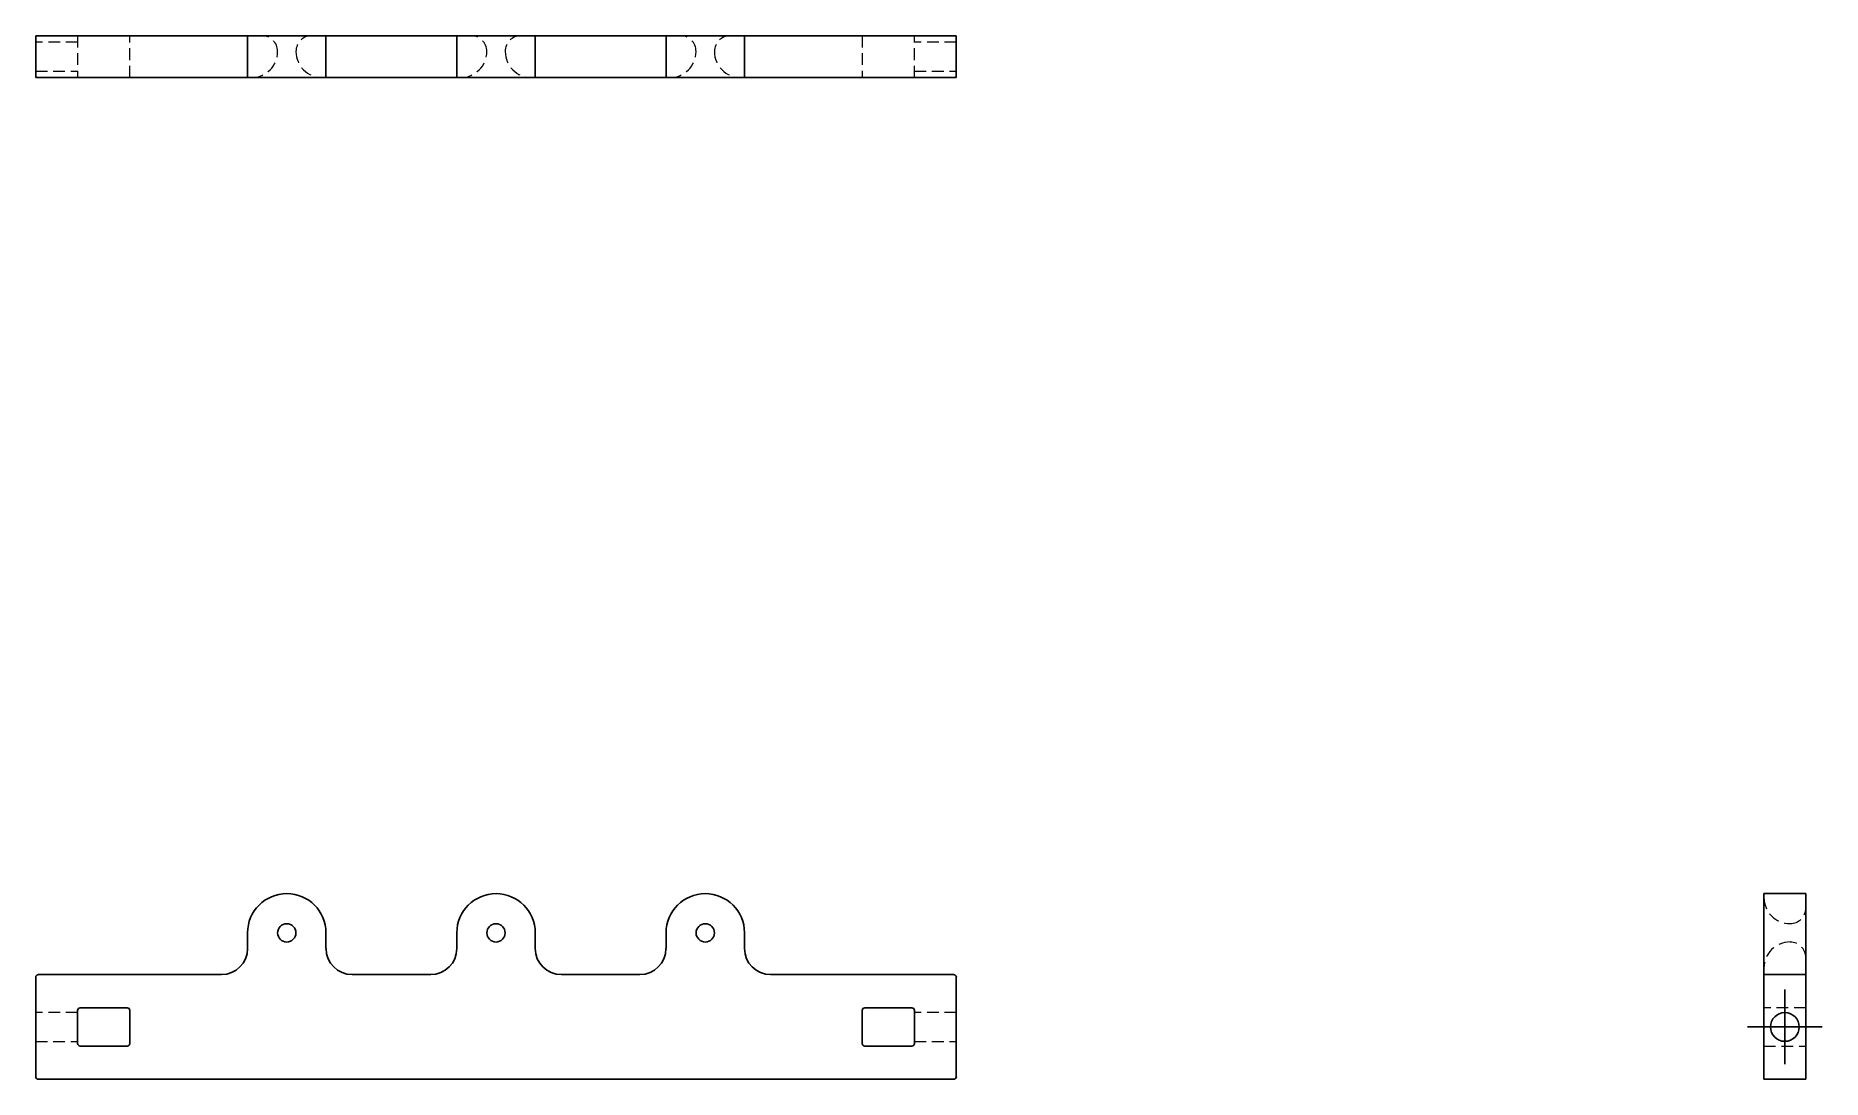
# Model space of a CAD drawing. Header units: millimetres. Extents: x 33 to 227, y 47 to 160.
import ezdxf

# ---------------------------------------------------------------- set-up
doc = ezdxf.new("R2010")
doc.units = ezdxf.units.MM
doc.linetypes.add('HIDDEN', pattern=[1.905, 1.27, -0.635])
doc.layers.add('10', color=7, linetype='Continuous')

# ---------------------------------------------------------------- blocks, each defined once
blk = doc.blocks.new('SW_CENTERMARKSYMBOL_0')
at = {"layer": '10', "color": 0}
for p, q in [((0, 2.5), (0, 4.0625)), ((0, 0), (0, 2.5)), ((-2.5, 0), (-4.0625, 0)), ((0, 0), (-2.5, 0)), ((0, 0), (0, -2.5)), ((0, 0), (2.5, 0)), ((2.5, 0), (4.0625, 0)), ((0, -2.5), (0, -4.0625))]:
    blk.add_line(p, q, dxfattribs=at)

msp = doc.modelspace()

# ---------------------------------------------------------------- linework, layer by layer
at = {"color": 7, "linetype": 'Continuous', "lineweight": 25}
for p, q in [((33, 155.73), (33, 160.27)), ((33, 160.27), (33.28, 160.27)), ((53.17, 160.27), (33.28, 160.27)), ((53.17, 160.27), (56.01, 160.27)), ((56.01, 155.73), (56.01, 160.27)), ((64.53, 160.27), (56.01, 160.27)), ((64.53, 155.73), (64.53, 160.27)), ((64.53, 160.27), (67.38, 160.27)), ((75.9, 160.27), (67.38, 160.27)), ((75.9, 160.27), (78.74, 160.27)), ((78.74, 155.73), (78.74, 160.27)), ((87.26, 160.27), (78.74, 160.27)), ((87.26, 155.73), (87.26, 160.27)), ((87.26, 160.27), (90.1, 160.27)), ((98.62, 160.27), (90.1, 160.27)), ((98.62, 160.27), (101.47, 160.27)), ((101.47, 155.73), (101.47, 160.27)), ((109.99, 160.27), (101.47, 160.27)), ((109.99, 155.73), (109.99, 160.27)), ((109.99, 160.27), (112.83, 160.27)), ((132.72, 160.27), (112.83, 160.27)), ((132.72, 160.27), (133, 160.27)), ((133, 160.27), (133, 155.73)), ((33.28, 155.73), (33, 155.73)), ((53.17, 155.73), (33.28, 155.73)), ((56.01, 155.73), (53.17, 155.73)), ((56.01, 155.73), (64.53, 155.73)), ((67.38, 155.73), (64.53, 155.73)), ((75.9, 155.73), (67.38, 155.73)), ((78.74, 155.73), (75.9, 155.73)), ((78.74, 155.73), (87.26, 155.73)), ((90.1, 155.73), (87.26, 155.73)), ((98.62, 155.73), (90.1, 155.73)), ((101.47, 155.73), (98.62, 155.73)), ((101.47, 155.73), (109.99, 155.73)), ((112.83, 155.73), (109.99, 155.73)), ((132.72, 155.73), (112.83, 155.73)), ((133, 155.73), (132.72, 155.73)), ((225.27, 67.09), (220.73, 67.09)), ((220.73, 67.09), (220.73, 62.82)), ((225.27, 62.82), (225.27, 67.09)), ((56.01, 61.12), (56.01, 62.82)), ((64.53, 62.82), (64.53, 61.12)), ((78.74, 61.12), (78.74, 62.82)), ((87.26, 62.82), (87.26, 61.12)), ((101.47, 61.12), (101.47, 62.82)), ((109.99, 62.82), (109.99, 61.12)), ((220.73, 62.82), (220.73, 61.12)), ((225.27, 61.12), (225.27, 62.82)), ((220.73, 58.28), (220.73, 61.12)), ((225.27, 61.12), (225.27, 58.28)), ((53.17, 58.28), (33.28, 58.28)), ((75.9, 58.28), (67.38, 58.28)), ((98.62, 58.28), (90.1, 58.28)), ((132.72, 58.28), (112.83, 58.28)), ((220.73, 58.28), (225.27, 58.28)), ((220.73, 57.99), (220.73, 58.28)), ((225.27, 58.28), (225.27, 57.99)), ((33, 57.99), (33, 47.2)), ((133, 47.2), (133, 57.99)), ((220.73, 47.2), (220.73, 57.99)), ((225.27, 47.2), (225.27, 57.99)), ((37.55, 54.39), (37.55, 50.81)), ((42.94, 54.67), (37.83, 54.67)), ((43.23, 50.81), (43.23, 54.39)), ((122.77, 54.39), (122.77, 50.81)), ((128.17, 54.67), (123.06, 54.67)), ((128.45, 50.81), (128.45, 54.39)), ((37.83, 50.52), (42.94, 50.52)), ((123.06, 50.52), (128.17, 50.52)), ((33.28, 46.91), (132.72, 46.91)), ((220.73, 46.91), (220.73, 47.2)), ((225.27, 46.91), (220.73, 46.91)), ((225.27, 47.2), (225.27, 46.91))]:
    msp.add_line(p, q, dxfattribs=at)
at = {"color": 7, "linetype": 'HIDDEN', "lineweight": 18}
for p, q in [((37.55, 159.56), (33, 159.56)), ((37.55, 160.27), (37.55, 155.73)), ((43.23, 155.73), (43.23, 160.27)), ((122.77, 160.27), (122.77, 155.73)), ((128.45, 155.73), (128.45, 160.27)), ((133, 159.56), (128.45, 159.56)), ((33, 156.44), (37.55, 156.44)), ((128.45, 156.44), (133, 156.44)), ((225.27, 54.67), (220.73, 54.67)), ((37.55, 54.16), (33, 54.16)), ((133, 54.16), (128.45, 54.16)), ((33, 51.03), (37.55, 51.03)), ((128.45, 51.03), (133, 51.03)), ((220.73, 50.52), (225.27, 50.52))]:
    msp.add_line(p, q, dxfattribs=at)
at = {"color": 7, "linetype": 'Continuous', "lineweight": 25}
for centre, radius in [((60.27, 62.82), 0.994), ((83, 62.82), 0.994), ((105.73, 62.82), 0.994), ((223, 52.6), 1.56)]:
    msp.add_circle(centre, radius, dxfattribs=at)
at = {"color": 7, "linetype": 'HIDDEN', "lineweight": 18}
for centre, radius, start, end in [((57.57, 158.57), 1.7, 0, 90), ((62.97, 158.57), 1.7, 90, 180), ((80.3, 158.57), 1.7, 0, 90), ((85.7, 158.57), 1.7, 90, 180), ((103.03, 158.57), 1.7, 0, 90), ((108.43, 158.57), 1.7, 90, 180), ((56.44, 158.57), 2.84, 270, 0), ((64.11, 158.57), 2.84, 180, 270), ((79.16, 158.57), 2.84, 270, 0), ((86.84, 158.57), 2.84, 180, 270), ((101.89, 158.57), 2.84, 270, 0), ((109.56, 158.57), 2.84, 180, 270), ((223.57, 66.66), 2.84, 180, 270), ((223.57, 65.52), 1.7, 270, 0), ((223.57, 58.99), 2.84, 90, 180), ((223.57, 60.12), 1.7, 0, 90)]:
    msp.add_arc(centre, radius, start, end, dxfattribs=at)
at = {"color": 7, "linetype": 'Continuous', "lineweight": 25}
for centre, radius, start, end in [((60.27, 62.82), 4.26, 0, 180), ((83, 62.82), 4.26, 0, 180), ((105.73, 62.82), 4.26, 0, 180), ((53.17, 61.12), 2.84, 270, 0), ((67.38, 61.12), 2.84, 180, 270), ((75.9, 61.12), 2.84, 270, 0), ((90.1, 61.12), 2.84, 180, 270), ((98.62, 61.12), 2.84, 270, 0), ((112.83, 61.12), 2.84, 180, 270), ((33.28, 57.99), 0.284, 90, 180), ((132.72, 57.99), 0.284, 0, 90), ((37.83, 54.39), 0.284, 90, 180), ((42.94, 54.39), 0.284, 0, 90), ((123.06, 54.39), 0.284, 90, 180), ((128.17, 54.39), 0.284, 0, 90), ((37.83, 50.81), 0.284, 180, 270), ((42.94, 50.81), 0.284, 270, 0), ((123.06, 50.81), 0.284, 180, 270), ((128.17, 50.81), 0.284, 270, 0), ((33.28, 47.2), 0.284, 180, 270), ((132.72, 47.2), 0.284, 270, 0)]:
    msp.add_arc(centre, radius, start, end, dxfattribs=at)

# ---------------------------------------------------------------- block references
at = {"layer": '10'}
msp.add_blockref('SW_CENTERMARKSYMBOL_0', (223, 52.6), dxfattribs=at)

doc.saveas('drawing.dxf')
